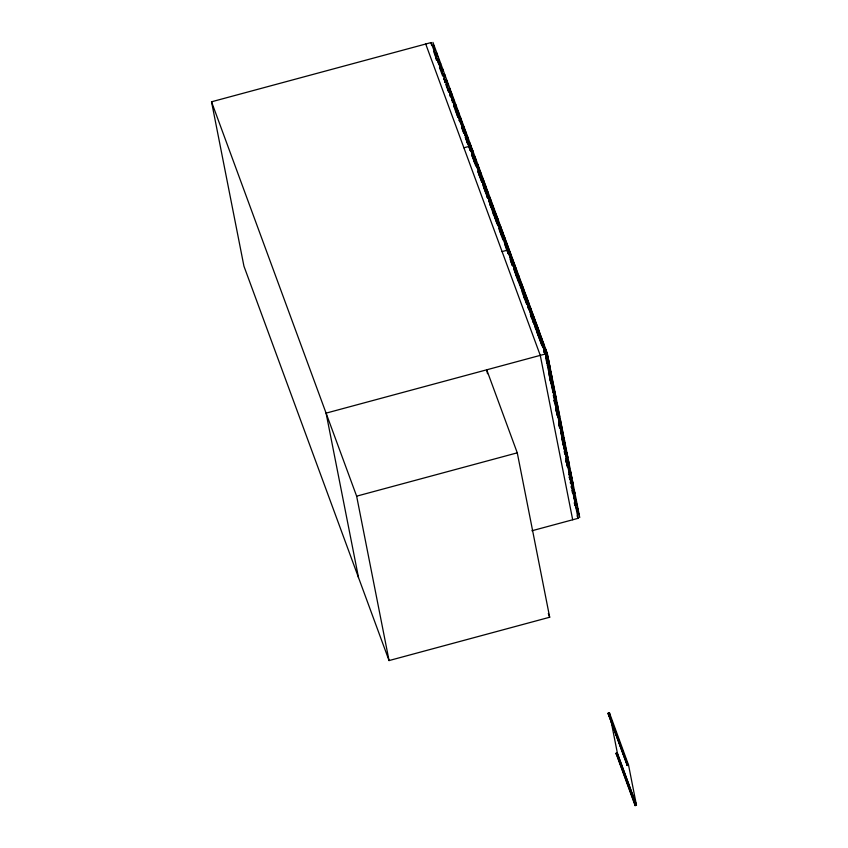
<?xml version="1.0" encoding="UTF-8"?>
<svg xmlns="http://www.w3.org/2000/svg" width="848" height="848" viewBox="0 0 848 848"><rect width="100%" height="100%" fill="white"/><g stroke="black" fill="none" stroke-linecap="round" stroke-linejoin="round"><path stroke-width="1.27" d="M479.894 176.755L478.76 173.098L479.332 175.313M451.942 100.647L452.196 101.113M480.042 175.992L480.742 178.568L480.466 177.91M446.62 86.072L447.023 87.005M575.061 503.118L574.626 501.709L574.817 502.228M548.91 371L548.847 371.668L548.168 369.58M531.537 316.028L531.442 316.982L530.541 312.435L533.424 322.494L531.526 315.424M531.664 317.915L531.76 316.94M538.893 333.073L538.787 334.123L537.303 327.466L537.982 329.554M572.283 483.54L572.686 485.151L572.262 484.155M501.677 235.903L501.793 235.267L502.26 236.846M556.903 413.813L557.995 417.587L557.602 416.697M538.332 330.402L538.501 329.512M538.544 331.059L538.713 330.169M559.373 426.512L558.631 422.919M535.438 324.932L535.332 325.484L533.858 319.272L536.583 327.021M546.345 354.909L545.783 349.546L547.914 360.252L546.706 355.142M494.13 214.745L494.607 215.71M545.444 350.319L546.43 357.262L545.073 350.998L545.275 351.528M531.77 312.562L531.622 313.092L530.339 307.506L532.851 315.255L532.65 313.643M555.334 405.62L554.359 401.613M545.243 349.355L545.497 348.517M473.279 157.951L473.216 158.661M544.024 352.503L544.321 351.878M477.869 171.709L478.261 172.239M533.816 323.904L534.325 324.689M553.521 395.783L554.2 398.39M467.64 144.033L468.117 144.976M549.451 375.293L549.016 372.611M556.988 402.599L557.984 407.623M487.494 373.692L486.72 369.802L517.269 452.832L549.684 617.238L389.052 660.571L243.948 266.198L211.534 101.792L431.07 42.57L545.624 353.923L578.039 518.329L531.887 530.774M463.898 147.796L469.251 146.354L470.025 150.234M502.09 251.58L507.443 250.139L507.952 252.725M545.624 353.923L326.088 413.135L358.503 577.541M211.534 101.792L356.637 496.165L517.269 452.832M627.35 764.949L627.223 765.521L608.239 713.921L608.101 713.242L609.447 712.871L628.41 764.705L627.35 764.949L608.366 713.348L609.479 713.051M608.239 713.921L608.366 713.348M609.447 712.871L617.482 753.639L616.136 753.999L616.231 753.247L635.311 805.367L636.435 805.07L617.45 753.459L616.231 753.247M616.008 753.31L635.131 805.6L636.466 805.24L628.432 764.483L627.085 764.843L627.223 765.521M514.1 268.975L515.383 272.123M539.021 337.695L537.791 332.861L539.392 338.299M503.203 233.645L502.323 231.25M486.794 195.178L487.876 198.061M529.47 307.888L530.763 314.417M452.429 102.417L452.44 101.887M548.963 365.106L547.055 358.153L547.819 364.672M549.218 366.135L550.49 370.406L547.925 360.771M505.101 245.888L504.274 241.669M517.874 280.582L517.768 279.257M521.096 284.896L519.559 280.306L521.605 285.914L519.983 279.48L520.46 282.108M543.133 345.889L544.861 350.934M527.562 303.351L529.534 310.781L527.286 301.273L529.004 308.036M545.752 357.04L546.324 357.252M546.706 358.852L546.154 358.778M469.389 148.548L468.732 146.1M448.168 90.354L448.295 90.005M508.387 254.04L508.789 254.58L507.295 249.662L508.111 252.948M571.096 487.282L571.107 486.678M523.248 293.652L522.156 288.352L523.174 293.906M552.419 379.416L551.91 378.717L553.352 384.112M562.531 444.511L562.871 445.009L562.616 443.652M540.738 342.497L539.37 334.663M498.285 225.992L498.783 226.819L497.479 222.897L498.02 224.964M534.473 324.89L536.307 329.575M518.382 280.953L519.739 285.214M456.065 111.703L456.351 112.318M562.065 439.55L562.203 438.957M489.9 203.393L490.473 204.495L489.317 201.177L489.508 202.248M491.151 206.838L490.536 205.651L491.087 207.739M521.859 289.677L522.283 290.472M561.429 433.837L560.528 430.074L560.74 431.653M473.958 159.519L474.657 162.562L474.445 162M559.68 416.495L558.684 412.647L559.161 413.866M560.221 418.986L559.924 418.361L560.963 422.739M500.638 233.719L501.115 234.758M550.946 383.413L551.359 384.324L549.864 379.522M551.444 385.374L552.695 390.589L552.483 389.974M566.231 459.669L566.485 460.231L565.987 458.143M566.835 462.457L567.482 464.662L566.846 462.934M569.485 475.813L569.114 473.979L569.22 474.901M496.589 222.579L497.045 223.618L495.645 218.911L496.016 220.586M520.227 286.9L520.81 287.408L519.432 282.925M565.192 454.602L565.118 453.436M513.559 268.042L513.93 268.911M547.744 358.185L548.645 360.305M548.826 361.174L547.946 359.096L549.727 365.774M540.78 341.246L541.066 341.935L539.413 334.504L541.088 339.709M541.119 342.645L542.073 345.316M554.136 388.204L552.514 382.289L553.564 385.289M554.369 389.55L553.659 387.896L554.974 392.645M437.78 61.491L438.342 63.282M454.009 105.767L453.68 104.951L453.754 105.618M541.671 341.755L543.822 349.281M462.16 127.741L461.778 126.765L462.118 128.43M543.536 345.263L542.985 341.733M545.37 353.754L540.367 337.769M550.946 371.975L550.161 370.608L551.878 376.703M558.779 411.969L557.518 407.846L558.302 409.531M459.245 120.024L459.552 120.819M471.859 154.304L472.463 156.392L471.848 154.686M547.246 365.276L547.967 367.195L546.483 359.997M471.128 146.185L490.112 197.785L493.483 214.639M490.218 198.072L509.203 249.683L512.33 265.254M509.309 249.969L528.293 301.57L531.558 318.127M528.399 301.856L547.342 353.563L555.429 394.225M433.604 51.368L436.773 59.964M439.487 67.342L442.645 75.949M445.815 84.546L448.528 91.923M454.772 108.904L457.941 117.501M461.556 127.338L463.814 133.486M465.17 137.164L467.439 143.312M471.795 155.152L475.855 166.208M477.668 171.126L481.738 182.182M484.452 189.56L487.621 198.167M491.151 207.771L489.794 204.082L490.229 205.269M492.052 210.23L497.034 223.745M498.836 228.663L502.906 239.719M505.62 247.097L506.977 250.785M509.977 258.937L512.234 265.074M514.948 272.452L518.117 281.059M521.732 290.885L526.703 304.411M530.244 314.014L533.403 322.611M537.028 332.448L541.999 345.963M543.801 350.881L545.158 354.57M550.002 379.48L555.493 394.564L563.528 435.321M425.717 44.011L540.271 355.365L572.686 519.771M558.556 421.806L563.602 435.671L571.637 476.428L566.21 461.683M559.108 423.958L560.252 427.827L559.383 425.028M565.828 460.793L571.7 476.767L579.735 517.524L574.319 502.779M577.128 515.849L578.039 518.329M608.758 713.285L627.743 764.843M608.101 713.242L627.446 765.468M617.376 753.437L636.466 805.24M616.772 753.649L635.767 805.25L616.719 753.66M548.317 613.528L549.684 617.238M507.941 253.202L506.585 248.029L508.1 253.446M488.724 200.828L489.222 202.322M548.963 364.089L549.928 366.749M554.126 400.32L555.323 403.722L554.359 399.715M547.744 362.234L548.147 363.389M492.147 208.884L491.437 206.859L492.031 209.488M440.144 68.529L439.868 67.723L440.027 68.603M546.536 354.252L547.204 356.573M575.909 499.461L576.322 501.306L575.898 499.461M543.144 345.899L545.19 352.927M541.851 344.246L540.536 338.553M454.051 106.753L454.39 107.738M552.716 391.522L552.949 392.232M564.397 449.875L563.581 446.525L563.825 447.839M443.833 78.959L444.161 79.956L443.907 78.779M537.802 328.653L536.424 323.841M484.643 189.825L484.971 190.832L484.208 187.525L484.219 188.065M466.718 140.683L466.389 138.966L466.835 140.63M466.718 141.807L467.004 142.687M563.591 445.656C565.499 451.094 562.341 440.653 563.305 444.787M534.261 324.063L533.477 319.961L535.321 325.833M525.813 301.443L524.986 297.489L526.788 303.754M537.42 333.381L536.402 330.137L536.498 331.165M519.294 282.034L520.471 285.776L519.124 280.391L519.294 282.024M560.963 433.328L561.927 437.186M510.496 258.619L510.729 259.35M555.938 410.39L556.193 411.227M445.179 82.5L444.797 81.344L445.052 82.553M528.028 306.266L528.664 308.418M487.049 196.492L487.388 197.648M569.432 476.809L569.718 478.389L569.368 476.894M548.359 358.746L545.911 349.673M546.822 353.658L548.433 359.234M517.492 278.303L515.997 273.883L516.432 276.109M567.535 467.216L566.867 464.534L567.619 466.813M524.838 298.475L523.661 293.44L525.092 298.772M524.817 298.846L523.619 295.316L523.746 296.705M485.226 190.365L486.01 193.143M534.791 326.045L535.756 329.533M436.72 52.989L437.102 54.028M514.376 270.003L514.937 272.049M514.217 269.94L514.778 271.996M512.976 266.155L511.789 262L512.372 264.989M548.147 368.17L549.949 373.502L548.264 366.675L548.338 368.392M523.545 296.588L523.841 297.712M572.856 492.518L573.142 493.865L572.771 492.434M553.278 395.497L553.977 397.521M497.818 224.974L497.214 222.738L497.606 225.155M549.769 377.508L550.416 379.968M536.243 323.512L536.985 327.911L535.035 322.219L535.13 323.162M506.309 242.146L507.655 246.333L507.454 245.252M527.785 307.04L528.081 308.259M483.72 187.196L484.144 188.945M570.057 472.686L570.439 473.746M541.066 336.508L543.547 345.581L541.416 338.267M521.202 282.554L522.962 287.938L522.824 286.953M459.319 120.925L459.128 119.95M482.671 183.274L482.321 181.779L483.36 185.235M482.046 181.949L481.251 179.172L481.41 180.582M456.309 108.767L455.991 107.367L456.553 109.127M478.823 167.353L479.396 168.911M543.335 342.613L545.041 350.404L543.663 344.394M556.012 409.414L556.288 410.697M525.728 294.86L527.901 300.764M525.082 293.143L525.156 294.913L523.513 288.882M483.127 186.178L483.01 185.161M512.627 259.318L514.354 264.83L513.973 262.975M494.956 217.056L495.306 218.699M538.353 335.829L535.872 326.48L535.777 327.169M450.14 96.386L449.864 94.965M544.162 350.659L544.416 351.888M514.556 264.523L515.785 268.53L515.616 267.406M535.417 321.265L535.936 323.819M535.12 320.396L535.629 322.918L534.282 318.127M635.311 805.367L634.993 804.911L635.131 805.6M545.677 357.156L546.949 363.622M548.985 373.979L549.504 376.565M554.115 399.991L554.624 402.546M555.875 408.927L557.136 415.297M559.15 425.505L559.648 428.06M561.715 438.543L562.224 441.098M564.238 451.295L564.736 453.85M565.998 460.231L566.496 462.775M569.326 477.117L569.835 479.703M571.87 490.049L572.389 492.635M574.425 502.991L574.933 505.578M528.76 303.096L530.159 308.206L529.958 306.372M509.023 249.535L509.394 251.432L508.1 247.022M512.139 265L511.164 260.76L511.376 262.965M474.032 161.184L471.022 145.898L452.037 94.287L454.793 108.3M454.687 108.014L451.931 94.001L432.946 42.4L436.455 60.229M431.07 42.57L431.579 45.156M356.637 496.165L389.052 660.571M517.46 272.431L517.153 272.929L516.178 268.943M570.259 482.321L570.45 483.286M537.494 326.756L539.847 334.345L539.763 333.031M549.409 375.463L549.515 376.311M502.758 238.797L502.843 239.677M460.581 122.631L459.923 120.363L460.581 122.631M502.228 231.811L500.564 226.607L502.228 231.811M503.203 235.129L504.242 239.39L503.203 235.129M574.668 498.762L574.308 497.522L574.668 498.762M576.089 503.585L576.428 504.92L576.089 503.585M450.171 94.722L449.419 92.156L450.171 94.722M470.916 150.838L470.036 147.605L470.916 150.838M473.195 152.227L472.145 149.386L473.195 152.227M474.53 156.435L475.537 160.367L474.53 156.435M461.598 124.667L460.75 121.921L461.598 124.667M462.881 129.044L463.623 131.864L462.881 129.044M551.624 380.498L551.582 381.78L550.935 377.858L551.624 380.498M552.016 382.056L553.066 387.271L552.016 382.056M563.825 441.914L562.712 437.812L563.825 441.914M565.266 446.843L566.39 450.797L565.266 446.843M464.206 130.316L463.453 127.847L464.206 130.316M465.329 133.942L465.934 135.956L465.329 133.942M573.842 497.596L574.096 498.645L573.842 497.596M559.033 418.891L557.995 416.018L559.033 418.891M559.828 421.668L560.761 425.134L559.828 421.668M562.881 436.328L562.086 433.625L562.881 436.328M563.825 439.571L564.948 443.716L563.825 439.571M498.38 222.526L498.317 223.777L497.31 219.844L498.38 222.526M499.016 224.625L500.203 229.246L499.016 224.625M557.995 410.262L557.952 410.994L556.733 405.959L557.995 410.262M479.258 172.6L478.622 170.247L479.258 172.6M447.659 85.892L447.066 83.751L447.659 85.892M557.793 411.153L557.74 411.799L556.394 407.072L557.793 411.153M558.503 413.601L559.373 416.909L558.546 413.707M505.27 239.39L505.196 240.376L504.369 236.931L505.27 239.39M505.79 241.055L506.913 245.273L505.79 241.055M553.521 390.801L551.878 385.151L553.521 390.801M554.454 393.928L556.129 400.086L554.454 393.928M445.094 80.549L444.564 78.747L445.094 80.549M576.735 508.461L577.117 509.765L576.735 508.461M503.744 238.458L502.769 234.705L503.744 238.458M504.507 241.192L505.811 245.909L504.507 241.192M549.334 372.463L550.246 376.756L549.334 372.463M444.278 75.981L443.886 74.645L444.278 75.981M445.539 80.528L445.974 82.309L445.539 80.528M549.059 367.057L548.942 368.403L547.978 363.453L549.059 367.057M549.324 368L549.875 371.816L549.324 368M489.964 200.616L488.734 196.757L489.964 200.616M490.928 203.976L491.829 207.251L490.928 203.976M498.476 220.883L498.391 221.582L497.352 217.819L498.476 220.883M499.186 223.257L500.299 228.26L499.186 223.257M502.196 232.712L502.122 233.306L501.168 229.437L502.196 232.712M571.382 480.275L570.884 478.823L571.382 480.275M563.136 442.052L564.121 445.868L563.136 442.052M435.353 50.286L435.204 49.693L435.353 50.286M436.201 53.594L436.434 54.558L436.201 53.594M465.626 136.252L464.948 134.111L465.626 136.242M501.242 233.285L501.136 233.9L500.288 230.486L501.242 233.285M477.943 167.989L477.159 165.848L477.943 167.989M434.43 48.813L434.187 47.923L434.43 48.813M435.533 53.307L435.84 54.791L435.533 53.307M569.474 471.615L568.679 469.156L569.474 471.615M570.693 475.951L571.192 478.102L570.693 475.951M566.475 458.206L567.248 461.259L566.475 458.206M493.409 212.032L492.582 209.435L493.409 212.032M554.444 395.475L553.044 390.536L554.444 395.475M555.207 398.21L556.5 402.609L555.207 398.21M447.225 82.691L446.673 80.783L447.225 82.691M448.836 88.457L449.366 90.63L448.836 88.457M575.326 502.355L575.622 503.553L575.326 502.355M532.173 313.94L533.244 318.731L532.173 313.94M445.115 77.073L444.564 75.154L445.115 77.073M474.806 159.159L473.905 155.99L474.806 159.159M476.025 163.441L477.011 167.257L476.025 163.441M476.438 161.502L476.269 162.063L475.527 158.852L476.438 161.502M477.223 164.183L477.901 166.961L477.223 164.183M556.034 406.722L556.723 410.05L556.034 406.722M517.11 273.48L515.838 269.622L517.11 273.48M517.609 275.208L518.722 279.978L517.609 275.208M574.213 490.897L574.806 493.472L574.213 490.897M523.979 292.295L523.788 292.857L522.983 288.776L523.979 292.295M524.308 293.588L525.527 298.273L524.308 293.588M508.228 250.478L507.051 246.906L508.228 250.478M508.811 252.566L510.093 257.008L508.811 252.566M525.834 296.122L527.032 301.326L525.834 296.122M565.383 451.019L566.019 453.839L565.383 451.019M504.973 240.938L505.896 245.125L504.973 240.938M473.555 156L472.421 151.548L473.555 156M474.891 160.972L475.664 163.346L474.891 160.972M472.463 154.781L471.7 152.396L472.463 154.781M434.208 46.449L433.922 45.675L434.208 46.449M573.481 492.01L572.972 490.07L573.481 492.01M574.912 497.034L575.241 498.412L574.912 497.034M567.927 464.842L568.86 468.096L567.927 464.842M527.435 304.188L527.17 304.686L526.014 299.588L527.435 304.188M512.287 261.449L512.001 261.968L510.697 256.297L512.287 261.449M512.817 263.251L513.824 266.95L512.817 263.251M502.302 234.907L501.104 231.705L502.302 234.907M502.853 236.815L503.691 239.666L502.853 236.815M561.217 431.346L562.182 435.035L561.217 431.346M569.58 468.276L568.743 465.976L569.58 468.276M570.407 471.329L570.831 473.481L570.407 471.329M493.525 208.905L492.137 203.955L493.525 208.905M494.479 212.424L495.55 216.346L494.479 212.424M452.344 100.053L451.751 97.87L452.344 100.053M555.09 400.595L556.171 404.994L555.09 400.595M484.558 185.754L483.604 183.073L484.558 185.754M485.3 188.563L486.148 191.955L485.3 188.563M487.346 193.514L486.561 190.97L487.346 193.514M487.865 195.771L488.543 199.11L487.865 195.771M563.75 442.529L562.606 438.596L563.75 442.529M564.821 446.461L565.489 449.292L564.863 446.567M496.281 219.484L494.84 215.01L496.281 219.484M550.172 377.328L552.069 384.621L550.172 377.328M566.506 452.291L566.983 453.913L566.506 452.291M517.99 274.455L519.018 279.109L517.99 274.455M550.596 372.982L552.048 377.932L550.596 372.982M458.81 115.699L458.005 113.314L458.81 115.699M477.901 169.42L476.936 165.922L477.901 169.42M446.09 81.302L445.666 79.924L446.09 81.302M447.172 85.489L447.659 87.206L447.172 85.489M448.444 85.362L447.914 83.729L448.444 85.362M449.769 89.983L450.267 91.934L449.769 89.983M439.275 61.12L438.819 59.519L439.275 61.12M440.949 66.981L441.331 68.455L440.949 66.981M516.05 271.381L514.63 266.526L516.05 271.381M516.655 273.692L517.789 278.791L516.655 273.692M503.701 235.246L504.613 238.903L503.701 235.246M470.152 144.934L469.357 142.157L470.152 144.934M471.234 149.036L472.103 152.576L471.234 149.036M464.577 133.878L463.856 131.451L464.577 133.878M466.93 139.464L467.566 142.019L466.93 139.464M529.088 306.192L527.329 301.008L529.088 306.192M571.594 483.752L570.937 481.431L571.594 483.752M573.449 490.6L574.117 492.868L573.449 490.6M538.109 332.352L536.074 326.756L538.109 332.352M569.665 473.915L568.934 471.212L569.665 473.915M525.643 297.722L523.894 291.203L525.643 297.722M457.973 115.127L457.337 112.848L457.973 115.127M561.503 427.954L562.659 432.385L561.503 427.954M462.446 123.596L461.916 121.699L462.446 123.596M521.467 286.232L521.022 285.893L522.008 289.126L521.467 286.232M567.418 455.927L567.768 457.708L567.418 455.927M506.871 247.287L505.482 242.252L506.871 247.287M451.719 96.29L451.253 94.594L451.719 96.29M452.843 100.393L453.33 102.301L452.843 100.393M563.21 435.278L562.065 431.95L563.21 435.278M563.846 437.748L563.443 437.324L564.482 440.981L563.846 437.748M463.04 127.963L462.393 125.822L463.04 127.963M491.639 203.372L490.769 200.16L491.639 203.372M492.561 207.007L493.886 212.392L492.561 207.007M577.88 509.457L577.583 508.429L577.88 509.457M578.643 513.22L578.813 514.079L578.643 513.22M572.093 488.024L571.52 485.968L572.093 488.024M573.672 494.024L574.202 496.059L573.672 494.024M437.61 56.657L437.208 55.258L437.61 56.657M438.755 61.151L439.041 62.328L438.755 61.151M488.427 194.446L487.187 190.461L488.427 194.446M468.753 143.937L467.905 141.224L468.753 143.937M469.75 147.7L470.534 150.902L469.75 147.7M557.422 406.478L556.161 402.98L557.422 406.478M508.228 248.549L507.814 248.019L509.404 253.785L508.228 248.549M531.357 314.014L529.502 306.87L531.357 314.014M450.076 89.867L449.588 88.192L450.087 89.856M488.861 198.729L487.939 194.945L488.861 198.729M564.959 444.384L563.803 440.716L564.959 444.384M559.436 421.127C557.242 417.184 562.001 430.36 559.436 421.127M557.793 414.439L556.606 410.803L557.793 414.439M561.45 430.869L560.496 427.678L561.45 430.869M485.226 186.412L484.303 182.839L485.226 186.412M486.031 189.74L485.713 189.242L486.794 193.28L486.031 189.74M494.903 212.678L493.748 208.301L494.903 212.678M495.73 215.986L496.599 219.759L495.73 215.986M552.101 380.423L550.384 374.201L552.101 380.423M443.398 75.684L442.889 73.681L443.398 75.684M518.849 280.964L517.545 276.437L518.849 280.964M482.173 179.946L481.208 176.681L482.173 179.946M468.329 139.57L467.449 136.751L468.329 139.57M469.177 142.962L468.838 142.369L469.781 145.443L469.177 142.962M455.302 108.078L454.581 105.746L455.302 108.078M464.778 130.899L464.269 128.62L464.778 130.899M497.553 221.858L496.536 218.254L497.553 221.858M479.735 170.469L479.374 169.801L480.042 172.229L479.735 170.469M439.656 65.54L439.158 63.833L439.656 65.54M483.18 180.688L482.003 176.596L483.18 180.688M501.242 230.592L500.172 226.045L501.242 230.592M576.502 503.627L576.905 505.079L576.502 503.627M558.843 421.011L558.567 420.46L560.178 425.76L558.843 421.011M454.104 102.905L453.563 100.976L454.104 102.905M467.481 138.362L466.623 135.076L467.481 138.362M473.778 157.686L472.993 154.951L473.778 157.675M497.416 218.922L496.08 214.533L497.416 218.922M566.061 451.952L565.637 451.083L566.453 453.934L566.061 451.952M443.027 70.585L442.497 68.911L443.027 70.585M553.49 386.624L551.825 380.699L553.49 386.624M567.429 458.471L566.846 456.245L567.429 458.471M567.874 460.612L567.471 459.733L568.319 462.255L567.874 460.612M478.463 167.279L477.466 163.95L478.463 167.279M479.226 170.257L478.855 169.462L479.947 172.822L479.226 170.257M500.574 232.553L499.387 228.303L500.574 232.553M461.079 119.801L460.21 117.035L461.079 119.801M462.096 123.554L461.831 122.981L462.573 125.504L462.096 123.554M490.748 201.972L489.36 196.598L490.748 201.972M570.905 482.597L570.481 480.869L570.905 482.597M559.722 418.615L559.129 417.258L560.401 421.456L559.722 418.615M496.26 216.367L495.094 212L496.26 216.346M484.038 185.744L482.862 181.345L484.038 185.744M568.923 464.725L568.266 463.209L569.326 466.474L568.923 464.725M455.376 106.117L454.751 103.551L455.376 106.117M456.351 110.187L456.033 109.434L456.754 111.915L456.351 110.187M437.483 58.618L437.812 59.911L437.483 58.618M571.796 478.293L571.276 476.322L571.796 478.293M572.411 481.357L572.697 482.777L572.411 481.357M451.263 97.16L450.733 95.061L451.263 97.16M522.76 288.32L522.103 286.751L523.566 292.433L522.76 288.32M480.498 175.101L479.777 173.342L480.901 177.084L480.498 175.101M568.33 460.411L567.948 459.499L568.807 462.849L568.33 460.411M519.919 280.497L518.181 274.466L519.919 280.497M437.61 60.166L437.165 58.766L437.61 60.166M512.012 258.523L509.998 252.216L512.012 258.523M512.351 259.965C508.1 247.743 514.111 267.894 512.351 259.965M560.984 423.958L560.093 421.71L561.895 428.113L560.984 423.958M451.539 93.672L450.998 91.955L451.539 93.672M452.143 96.365L451.74 95.347L452.387 97.562L452.143 96.365M490.621 204.315L489.572 200.382L490.621 204.315M542.105 342.327L540.091 334.027L542.105 342.327M442.031 72.345L441.585 70.638L442.041 72.345M509.902 253.732L509.372 252.375L510.899 258.788L509.902 253.732M570.439 478.357L569.92 476.3L570.439 478.357M486.678 190.164L485.385 185.585L486.678 190.164M458.959 117.755L458.333 115.381L458.959 117.755M481.505 176.183L480.424 172.197L481.505 176.183M516.241 272.59L515.351 270.268L516.58 274.826L516.241 272.59M573.354 486.328L572.697 483.964L573.354 486.328M457.56 115.328L457.157 114.247L458.005 117.151L457.56 115.328M491.893 205.576L491.692 205.057L492.709 209.064L491.893 205.576M440.271 66.123L440.525 67.374L440.271 66.123M531.961 314.735L531.76 314.184L533.604 321.975L531.961 314.735M573.195 488.109L572.824 487.112L573.534 489.741L573.195 488.109M440.589 63.95L440.165 62.794L440.589 63.971M445.274 76.362L444.797 75.08L445.274 76.362M453.479 98.93L452.991 97.605L453.563 99.704L453.479 98.93M455.768 105.184C453.987 99.767 456.765 109.583 455.768 105.184M458.63 112.996L457.952 111.141L458.747 114.109L458.63 112.996M463.559 126.32L463.241 125.44L463.665 127.317L463.559 126.32M465.626 131.991L465.054 130.433L465.849 133.433L465.626 131.991M470.852 145.994L470.333 144.584L471.128 147.404L470.852 145.994M483.561 180.476L482.745 178.25L483.731 181.885L483.561 180.476M534.039 317.555L533.042 314.82L534.728 321.742L534.039 317.555M457.157 109.18L456.966 108.661L457.708 111.364L457.157 109.18M459.786 116.738L460.432 119.589L459.786 116.738M555.207 394.15L553.511 389.55L555.737 396.843L555.207 394.15M554.698 397.044L553.553 393.896L555.345 400.426L554.698 397.044M466.718 137.705L465.944 134.874L466.718 137.705M437.006 55.608L436.582 53.89L437.006 55.608M514.376 266.495L512.902 261.078L514.376 266.495M514.619 267.724L513.411 264.216L514.927 269.897L514.619 267.724M442.497 70.628L442.052 68.72L442.497 70.628M461.376 122.282L461.757 124.232L461.376 122.282M558.631 416.485L557.21 410.888L558.631 416.485M577.085 508.143L576.873 507.464L577.223 508.842L577.085 508.143M521.456 289.02L520.248 283.826L521.456 289.02M566.337 456.478L565.542 453.214L566.337 456.478"/></g></svg>
